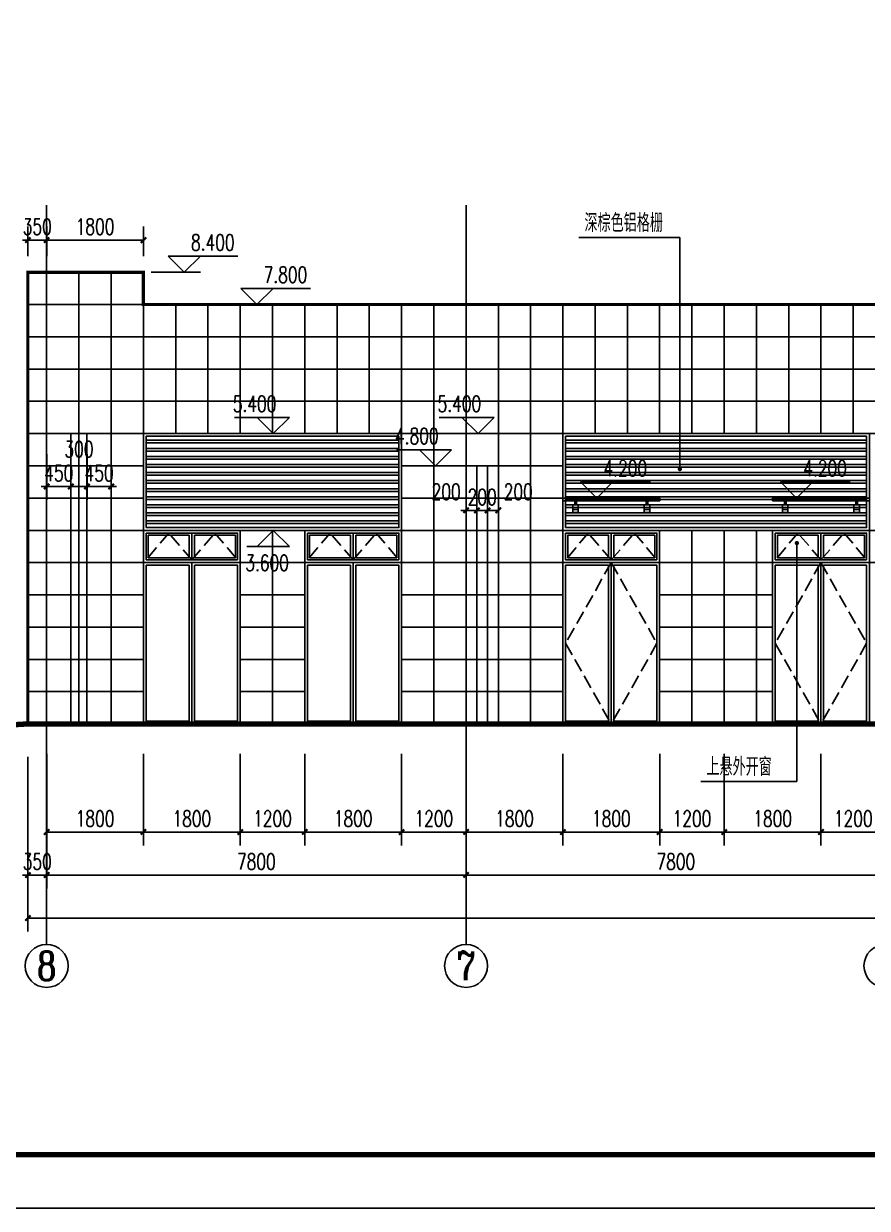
# Model space of a CAD drawing. Extents: x 63793 to 231107, y 20849 to 337643.
# Drawn here: x 135749 to 151437, y 166242 to 188275 of the extents above; entities that cross this region are included whole.
import ezdxf
from ezdxf.enums import TextEntityAlignment as Align

# ---------------------------------------------------------------- set-up
doc = ezdxf.new("R2010")
doc.units = 0
doc.header["$LTSCALE"] = 1000
doc.header["$MEASUREMENT"] = 0
doc.linetypes.add('DASH', pattern=[0.35, 0.25, -0.1])
doc.linetypes.add('DOTE', pattern=[2.42, 2, -0.2, 0.02, -0.2])
for name, color, linetype in [('AXIS', 3, 'Continuous'), ('AXIS_TEXT', 7, 'Continuous'), ('DIM_ELEV', 3, 'Continuous'), ('DIM_LEAD', 3, 'Continuous'), ('DOTE', 1, 'DOTE'), ('PUB_DIM', 3, 'Continuous'), ('PUB_TEXT', 7, 'Continuous'), ('PUB_TITLE', 4, 'Continuous'), ('SPACE_HATCH', 8, 'Continuous'), ('新块$0$WINDOW', 4, 'Continuous'), ('网格', 144, 'Continuous'), ('装修线', 153, 'Continuous')]:
    doc.layers.add(name, color=color, linetype=linetype)
doc.styles.add('_TCH_AXIS', font='COMPLEX', dxfattribs={"bigfont": 'GBCBIG'})
doc.styles.add('_TCH_DIM', font='SIMPLEX', dxfattribs={"bigfont": 'GBCBIG'})
doc.styles.add('_TCH_DIM_T3', font='SIMPLEX', dxfattribs={"width": 0.705882, "bigfont": 'GBCBIG'})
doc.dimstyles.new('_TCH_ARCH&&100', dxfattribs={"dimtxt": 297.5, "dimasz": 100, "dimexe": 250, "dimexo": 300, "dimgap": 100, "dimtad": 1, "dimdec": 0, "dimzin": 0, "dimdsep": 46, "dimtxsty": '_TCH_DIM_T3', "dimblk": 'ARCHTICK', "dimcen": 0.09, "dimclrt": 7, "dimazin": 2, "dimtfac": 1, "dimtdec": 0, "dimtix": 1, "dimtmove": 2, "dimatfit": 3, "dimfxl": 0, "dimtolj": 1, "dimtzin": 0, "dimarcsym": 0})

# ---------------------------------------------------------------- blocks, each defined once
blk = doc.blocks.new('wdrfe')
blk.add_lwpolyline([(199154, -17387), (200954, -17387), (200954, -17337), (199154, -17337), (199154, -17387)])
for points in [[(199405, -17387), (199375, -17387), (199375, -17462), (199405, -17462)], [(200703, -17387), (200733, -17387), (200733, -17462), (200703, -17462)], [(199440, -17462), (199340, -17462), (199340, -17547), (199440, -17547)], [(199340, -17547), (199440, -17547), (199440, -17602), (199340, -17602)], [(200668, -17462), (200768, -17462), (200768, -17547), (200668, -17547)], [(200768, -17547), (200668, -17547), (200668, -17602), (200768, -17602)]]:
    blk.add_lwpolyline(points, close=True)
blk = doc.blocks.new('_ArchTick')
at = {"color": 0, "linetype": 'ByBlock', "const_width": 0.4}
blk.add_lwpolyline([(-0.5, -0.5), (0.5, 0.5)], dxfattribs=at)
blk = doc.blocks.new('*D296')
at = {"layer": 'Defpoints', "color": 0, "transparency": 16777216}
for p in [(136926, 180570), (137376, 180570), (137376, 179667)]:
    blk.add_point(p, dxfattribs=at)
at = {"layer": 'PUB_DIM', "color": 0, "lineweight": -2, "transparency": 16777216}
for p, q in [((136926, 180270), (136926, 179417)), ((137376, 180270), (137376, 179417)), ((136926, 179667), (136826, 179667)), ((136926, 179667), (137376, 179667)), ((137376, 179667), (137476, 179667))]:
    blk.add_line(p, q, dxfattribs=at)
at = {"layer": 'PUB_DIM', "color": 0, "lineweight": -2, "transparency": 16777216, "xscale": 100, "yscale": 100, "zscale": 100}
blk.add_blockref('_ArchTick', (136926, 179667), dxfattribs=at)
at = {"layer": 'PUB_DIM', "color": 0, "lineweight": -2, "transparency": 16777216, "xscale": 100, "yscale": 100, "zscale": 100, "rotation": 180}
blk.add_blockref('_ArchTick', (137376, 179667), dxfattribs=at)
at = {"layer": 'PUB_DIM', "color": 7, "transparency": 16777216, "insert": (137151, 179916), "char_height": 297.5, "attachment_point": 5, "style": '_TCH_DIM_T3'}
blk.add_mtext('\\A1;450', dxfattribs=at)
blk = doc.blocks.new('*D297')
at = {"layer": 'Defpoints', "color": 0, "transparency": 16777216}
for p in [(136626, 180570), (136926, 180570), (136926, 179667)]:
    blk.add_point(p, dxfattribs=at)
at = {"layer": 'PUB_DIM', "color": 0, "lineweight": -2, "transparency": 16777216}
for p, q in [((136626, 180270), (136626, 179417)), ((136926, 180270), (136926, 179417)), ((136626, 179667), (136926, 179667))]:
    blk.add_line(p, q, dxfattribs=at)
at = {"layer": 'PUB_DIM', "color": 0, "lineweight": -2, "transparency": 16777216, "xscale": 100, "yscale": 100, "zscale": 100, "rotation": 180}
blk.add_blockref('_ArchTick', (136626, 179667), dxfattribs=at)
at = {"layer": 'PUB_DIM', "color": 0, "lineweight": -2, "transparency": 16777216, "xscale": 100, "yscale": 100, "zscale": 100}
blk.add_blockref('_ArchTick', (136926, 179667), dxfattribs=at)
at = {"layer": 'PUB_DIM', "color": 7, "transparency": 16777216, "insert": (136776, 180362), "char_height": 297.5, "attachment_point": 5, "style": '_TCH_DIM_T3'}
blk.add_mtext('\\A1;300', dxfattribs=at)
blk = doc.blocks.new('*D298')
at = {"layer": 'Defpoints', "color": 0, "transparency": 16777216}
for p in [(136176, 180570), (136626, 180570), (136626, 179667)]:
    blk.add_point(p, dxfattribs=at)
at = {"layer": 'PUB_DIM', "color": 0, "lineweight": -2, "transparency": 16777216}
for p, q in [((136176, 180270), (136176, 179417)), ((136626, 180270), (136626, 179417)), ((136176, 179667), (136076, 179667)), ((136176, 179667), (136626, 179667)), ((136626, 179667), (136726, 179667))]:
    blk.add_line(p, q, dxfattribs=at)
at = {"layer": 'PUB_DIM', "color": 0, "lineweight": -2, "transparency": 16777216, "xscale": 100, "yscale": 100, "zscale": 100}
blk.add_blockref('_ArchTick', (136176, 179667), dxfattribs=at)
at = {"layer": 'PUB_DIM', "color": 0, "lineweight": -2, "transparency": 16777216, "xscale": 100, "yscale": 100, "zscale": 100, "rotation": 180}
blk.add_blockref('_ArchTick', (136626, 179667), dxfattribs=at)
at = {"layer": 'PUB_DIM', "color": 7, "transparency": 16777216, "insert": (136401, 179916), "char_height": 297.5, "attachment_point": 5, "style": '_TCH_DIM_T3'}
blk.add_mtext('\\A1;450', dxfattribs=at)
blk = doc.blocks.new('*D299')
at = {"layer": 'Defpoints', "color": 0, "transparency": 16777216}
for p in [(144376, 180052), (144576, 180052), (144576, 179223)]:
    blk.add_point(p, dxfattribs=at)
at = {"layer": 'PUB_DIM', "color": 0, "lineweight": -2, "transparency": 16777216}
for p, q in [((144376, 179752), (144376, 178973)), ((144576, 179752), (144576, 178973)), ((144376, 179223), (144576, 179223))]:
    blk.add_line(p, q, dxfattribs=at)
at = {"layer": 'PUB_DIM', "color": 0, "lineweight": -2, "transparency": 16777216, "xscale": 100, "yscale": 100, "zscale": 100, "rotation": 180}
blk.add_blockref('_ArchTick', (144376, 179223), dxfattribs=at)
at = {"layer": 'PUB_DIM', "color": 0, "lineweight": -2, "transparency": 16777216, "xscale": 100, "yscale": 100, "zscale": 100}
blk.add_blockref('_ArchTick', (144576, 179223), dxfattribs=at)
at = {"layer": 'PUB_DIM', "color": 7, "transparency": 16777216, "insert": (144946, 179568), "char_height": 297.5, "attachment_point": 5, "style": '_TCH_DIM_T3'}
blk.add_mtext('\\A1;200', dxfattribs=at)
blk = doc.blocks.new('*D300')
at = {"layer": 'Defpoints', "color": 0, "transparency": 16777216}
for p in [(144176, 180052), (144376, 180052), (144376, 179223)]:
    blk.add_point(p, dxfattribs=at)
at = {"layer": 'PUB_DIM', "color": 0, "lineweight": -2, "transparency": 16777216}
for p, q in [((144176, 179752), (144176, 178973)), ((144376, 179752), (144376, 178973)), ((144176, 179223), (144076, 179223)), ((144176, 179223), (144376, 179223)), ((144376, 179223), (144476, 179223))]:
    blk.add_line(p, q, dxfattribs=at)
at = {"layer": 'PUB_DIM', "color": 0, "lineweight": -2, "transparency": 16777216, "xscale": 100, "yscale": 100, "zscale": 100}
blk.add_blockref('_ArchTick', (144176, 179223), dxfattribs=at)
at = {"layer": 'PUB_DIM', "color": 0, "lineweight": -2, "transparency": 16777216, "xscale": 100, "yscale": 100, "zscale": 100, "rotation": 180}
blk.add_blockref('_ArchTick', (144376, 179223), dxfattribs=at)
at = {"layer": 'PUB_DIM', "color": 7, "transparency": 16777216, "insert": (144276, 179471), "char_height": 297.5, "attachment_point": 5, "style": '_TCH_DIM_T3'}
blk.add_mtext('\\A1;200', dxfattribs=at)
blk = doc.blocks.new('*D301')
at = {"layer": 'Defpoints', "color": 0, "transparency": 16777216}
for p in [(143976, 180052), (144176, 180052), (144176, 179223)]:
    blk.add_point(p, dxfattribs=at)
at = {"layer": 'PUB_DIM', "color": 0, "lineweight": -2, "transparency": 16777216}
for p, q in [((143976, 179752), (143976, 178973)), ((144176, 179752), (144176, 178973)), ((143976, 179223), (143876, 179223)), ((143976, 179223), (144176, 179223)), ((144176, 179223), (144276, 179223))]:
    blk.add_line(p, q, dxfattribs=at)
at = {"layer": 'PUB_DIM', "color": 0, "lineweight": -2, "transparency": 16777216, "xscale": 100, "yscale": 100, "zscale": 100}
blk.add_blockref('_ArchTick', (143976, 179223), dxfattribs=at)
at = {"layer": 'PUB_DIM', "color": 0, "lineweight": -2, "transparency": 16777216, "xscale": 100, "yscale": 100, "zscale": 100, "rotation": 180}
blk.add_blockref('_ArchTick', (144176, 179223), dxfattribs=at)
at = {"layer": 'PUB_DIM', "color": 7, "transparency": 16777216, "insert": (143606, 179568), "char_height": 297.5, "attachment_point": 5, "style": '_TCH_DIM_T3'}
blk.add_mtext('\\A1;200', dxfattribs=at)
blk = doc.blocks.new('*D704')
at = {"layer": 'Defpoints', "color": 0, "transparency": 16777216}
for p in [(137976, 184250), (136176, 183652), (137976, 183652)]:
    blk.add_point(p, dxfattribs=at)
at = {"layer": 'PUB_DIM', "color": 0, "lineweight": -2, "transparency": 16777216}
for p, q in [((136176, 183952), (136176, 184500)), ((137976, 183952), (137976, 184500)), ((136176, 184250), (137976, 184250))]:
    blk.add_line(p, q, dxfattribs=at)
at = {"layer": 'PUB_DIM', "color": 0, "lineweight": -2, "transparency": 16777216, "xscale": 100, "yscale": 100, "zscale": 100, "rotation": 180}
blk.add_blockref('_ArchTick', (136176, 184250), dxfattribs=at)
at = {"layer": 'PUB_DIM', "color": 0, "lineweight": -2, "transparency": 16777216, "xscale": 100, "yscale": 100, "zscale": 100}
blk.add_blockref('_ArchTick', (137976, 184250), dxfattribs=at)
at = {"layer": 'PUB_DIM', "color": 7, "transparency": 16777216, "insert": (137076, 184499), "char_height": 297.5, "attachment_point": 5, "style": '_TCH_DIM_T3'}
blk.add_mtext('\\A1;1800', dxfattribs=at)
blk = doc.blocks.new('*D705')
at = {"layer": 'Defpoints', "color": 0, "transparency": 16777216}
for p in [(136176, 184250), (135826, 183652), (136176, 183652)]:
    blk.add_point(p, dxfattribs=at)
at = {"layer": 'PUB_DIM', "color": 0, "lineweight": -2, "transparency": 16777216}
for p, q in [((135826, 183952), (135826, 184500)), ((136176, 183952), (136176, 184500)), ((135826, 184250), (135726, 184250)), ((135826, 184250), (136176, 184250)), ((136176, 184250), (136276, 184250))]:
    blk.add_line(p, q, dxfattribs=at)
at = {"layer": 'PUB_DIM', "color": 0, "lineweight": -2, "transparency": 16777216, "xscale": 100, "yscale": 100, "zscale": 100}
blk.add_blockref('_ArchTick', (135826, 184250), dxfattribs=at)
at = {"layer": 'PUB_DIM', "color": 0, "lineweight": -2, "transparency": 16777216, "xscale": 100, "yscale": 100, "zscale": 100, "rotation": 180}
blk.add_blockref('_ArchTick', (136176, 184250), dxfattribs=at)
at = {"layer": 'PUB_DIM', "color": 7, "transparency": 16777216, "insert": (136001, 184499), "char_height": 297.5, "attachment_point": 5, "style": '_TCH_DIM_T3'}
blk.add_mtext('\\A1;350', dxfattribs=at)
blk = doc.blocks.new('*D967')
at = {"layer": 'Defpoints', "color": 0, "transparency": 16777216}
for p in [(136176, 174996), (137976, 174996), (137976, 173241)]:
    blk.add_point(p, dxfattribs=at)
at = {"layer": 'PUB_DIM', "color": 0, "lineweight": -2, "transparency": 16777216}
for p, q in [((136176, 174696), (136176, 172991)), ((137976, 174696), (137976, 172991)), ((136176, 173241), (137976, 173241))]:
    blk.add_line(p, q, dxfattribs=at)
at = {"layer": 'PUB_DIM', "color": 0, "lineweight": -2, "transparency": 16777216, "xscale": 100, "yscale": 100, "zscale": 100, "rotation": 180}
blk.add_blockref('_ArchTick', (136176, 173241), dxfattribs=at)
at = {"layer": 'PUB_DIM', "color": 0, "lineweight": -2, "transparency": 16777216, "xscale": 100, "yscale": 100, "zscale": 100}
blk.add_blockref('_ArchTick', (137976, 173241), dxfattribs=at)
at = {"layer": 'PUB_DIM', "color": 7, "transparency": 16777216, "insert": (137076, 173490), "char_height": 297.5, "attachment_point": 5, "style": '_TCH_DIM_T3'}
blk.add_mtext('\\A1;1800', dxfattribs=at)
blk = doc.blocks.new('*D968')
at = {"layer": 'Defpoints', "color": 0, "transparency": 16777216}
for p in [(137976, 174996), (139776, 174996), (139776, 173241)]:
    blk.add_point(p, dxfattribs=at)
at = {"layer": 'PUB_DIM', "color": 0, "lineweight": -2, "transparency": 16777216}
for p, q in [((137976, 174696), (137976, 172991)), ((139776, 174696), (139776, 172991)), ((137976, 173241), (139776, 173241))]:
    blk.add_line(p, q, dxfattribs=at)
at = {"layer": 'PUB_DIM', "color": 0, "lineweight": -2, "transparency": 16777216, "xscale": 100, "yscale": 100, "zscale": 100, "rotation": 180}
blk.add_blockref('_ArchTick', (137976, 173241), dxfattribs=at)
at = {"layer": 'PUB_DIM', "color": 0, "lineweight": -2, "transparency": 16777216, "xscale": 100, "yscale": 100, "zscale": 100}
blk.add_blockref('_ArchTick', (139776, 173241), dxfattribs=at)
at = {"layer": 'PUB_DIM', "color": 7, "transparency": 16777216, "insert": (138876, 173490), "char_height": 297.5, "attachment_point": 5, "style": '_TCH_DIM_T3'}
blk.add_mtext('\\A1;1800', dxfattribs=at)
blk = doc.blocks.new('*D969')
at = {"layer": 'Defpoints', "color": 0, "transparency": 16777216}
for p in [(139776, 174996), (140976, 174996), (140976, 173241)]:
    blk.add_point(p, dxfattribs=at)
at = {"layer": 'PUB_DIM', "color": 0, "lineweight": -2, "transparency": 16777216}
for p, q in [((139776, 174696), (139776, 172991)), ((140976, 174696), (140976, 172991)), ((139776, 173241), (140976, 173241))]:
    blk.add_line(p, q, dxfattribs=at)
at = {"layer": 'PUB_DIM', "color": 0, "lineweight": -2, "transparency": 16777216, "xscale": 100, "yscale": 100, "zscale": 100, "rotation": 180}
blk.add_blockref('_ArchTick', (139776, 173241), dxfattribs=at)
at = {"layer": 'PUB_DIM', "color": 0, "lineweight": -2, "transparency": 16777216, "xscale": 100, "yscale": 100, "zscale": 100}
blk.add_blockref('_ArchTick', (140976, 173241), dxfattribs=at)
at = {"layer": 'PUB_DIM', "color": 7, "transparency": 16777216, "insert": (140376, 173490), "char_height": 297.5, "attachment_point": 5, "style": '_TCH_DIM_T3'}
blk.add_mtext('\\A1;1200', dxfattribs=at)
blk = doc.blocks.new('*D970')
at = {"layer": 'Defpoints', "color": 0, "transparency": 16777216}
for p in [(140976, 174996), (142776, 174996), (142776, 173241)]:
    blk.add_point(p, dxfattribs=at)
at = {"layer": 'PUB_DIM', "color": 0, "lineweight": -2, "transparency": 16777216}
for p, q in [((140976, 174696), (140976, 172991)), ((142776, 174696), (142776, 172991)), ((140976, 173241), (142776, 173241))]:
    blk.add_line(p, q, dxfattribs=at)
at = {"layer": 'PUB_DIM', "color": 0, "lineweight": -2, "transparency": 16777216, "xscale": 100, "yscale": 100, "zscale": 100, "rotation": 180}
blk.add_blockref('_ArchTick', (140976, 173241), dxfattribs=at)
at = {"layer": 'PUB_DIM', "color": 0, "lineweight": -2, "transparency": 16777216, "xscale": 100, "yscale": 100, "zscale": 100}
blk.add_blockref('_ArchTick', (142776, 173241), dxfattribs=at)
at = {"layer": 'PUB_DIM', "color": 7, "transparency": 16777216, "insert": (141876, 173490), "char_height": 297.5, "attachment_point": 5, "style": '_TCH_DIM_T3'}
blk.add_mtext('\\A1;1800', dxfattribs=at)
blk = doc.blocks.new('*D971')
at = {"layer": 'Defpoints', "color": 0, "transparency": 16777216}
for p in [(142776, 174996), (143976, 174996), (143976, 173241)]:
    blk.add_point(p, dxfattribs=at)
at = {"layer": 'PUB_DIM', "color": 0, "lineweight": -2, "transparency": 16777216}
for p, q in [((142776, 174696), (142776, 172991)), ((143976, 174696), (143976, 172991)), ((142776, 173241), (143976, 173241))]:
    blk.add_line(p, q, dxfattribs=at)
at = {"layer": 'PUB_DIM', "color": 0, "lineweight": -2, "transparency": 16777216, "xscale": 100, "yscale": 100, "zscale": 100, "rotation": 180}
blk.add_blockref('_ArchTick', (142776, 173241), dxfattribs=at)
at = {"layer": 'PUB_DIM', "color": 0, "lineweight": -2, "transparency": 16777216, "xscale": 100, "yscale": 100, "zscale": 100}
blk.add_blockref('_ArchTick', (143976, 173241), dxfattribs=at)
at = {"layer": 'PUB_DIM', "color": 7, "transparency": 16777216, "insert": (143376, 173490), "char_height": 297.5, "attachment_point": 5, "style": '_TCH_DIM_T3'}
blk.add_mtext('\\A1;1200', dxfattribs=at)
blk = doc.blocks.new('*D972')
at = {"layer": 'Defpoints', "color": 0, "transparency": 16777216}
for p in [(143976, 174996), (145776, 174996), (145776, 173241)]:
    blk.add_point(p, dxfattribs=at)
at = {"layer": 'PUB_DIM', "color": 0, "lineweight": -2, "transparency": 16777216}
for p, q in [((143976, 174696), (143976, 172991)), ((145776, 174696), (145776, 172991)), ((143976, 173241), (145776, 173241))]:
    blk.add_line(p, q, dxfattribs=at)
at = {"layer": 'PUB_DIM', "color": 0, "lineweight": -2, "transparency": 16777216, "xscale": 100, "yscale": 100, "zscale": 100, "rotation": 180}
blk.add_blockref('_ArchTick', (143976, 173241), dxfattribs=at)
at = {"layer": 'PUB_DIM', "color": 0, "lineweight": -2, "transparency": 16777216, "xscale": 100, "yscale": 100, "zscale": 100}
blk.add_blockref('_ArchTick', (145776, 173241), dxfattribs=at)
at = {"layer": 'PUB_DIM', "color": 7, "transparency": 16777216, "insert": (144876, 173490), "char_height": 297.5, "attachment_point": 5, "style": '_TCH_DIM_T3'}
blk.add_mtext('\\A1;1800', dxfattribs=at)
blk = doc.blocks.new('*D973')
at = {"layer": 'Defpoints', "color": 0, "transparency": 16777216}
for p in [(145776, 174996), (147576, 174996), (147576, 173241)]:
    blk.add_point(p, dxfattribs=at)
at = {"layer": 'PUB_DIM', "color": 0, "lineweight": -2, "transparency": 16777216}
for p, q in [((145776, 174696), (145776, 172991)), ((147576, 174696), (147576, 172991)), ((145776, 173241), (147576, 173241))]:
    blk.add_line(p, q, dxfattribs=at)
at = {"layer": 'PUB_DIM', "color": 0, "lineweight": -2, "transparency": 16777216, "xscale": 100, "yscale": 100, "zscale": 100, "rotation": 180}
blk.add_blockref('_ArchTick', (145776, 173241), dxfattribs=at)
at = {"layer": 'PUB_DIM', "color": 0, "lineweight": -2, "transparency": 16777216, "xscale": 100, "yscale": 100, "zscale": 100}
blk.add_blockref('_ArchTick', (147576, 173241), dxfattribs=at)
at = {"layer": 'PUB_DIM', "color": 7, "transparency": 16777216, "insert": (146676, 173490), "char_height": 297.5, "attachment_point": 5, "style": '_TCH_DIM_T3'}
blk.add_mtext('\\A1;1800', dxfattribs=at)
blk = doc.blocks.new('*D974')
at = {"layer": 'Defpoints', "color": 0, "transparency": 16777216}
for p in [(147576, 174996), (148776, 174996), (148776, 173241)]:
    blk.add_point(p, dxfattribs=at)
at = {"layer": 'PUB_DIM', "color": 0, "lineweight": -2, "transparency": 16777216}
for p, q in [((147576, 174696), (147576, 172991)), ((148776, 174696), (148776, 172991)), ((147576, 173241), (148776, 173241))]:
    blk.add_line(p, q, dxfattribs=at)
at = {"layer": 'PUB_DIM', "color": 0, "lineweight": -2, "transparency": 16777216, "xscale": 100, "yscale": 100, "zscale": 100, "rotation": 180}
blk.add_blockref('_ArchTick', (147576, 173241), dxfattribs=at)
at = {"layer": 'PUB_DIM', "color": 0, "lineweight": -2, "transparency": 16777216, "xscale": 100, "yscale": 100, "zscale": 100}
blk.add_blockref('_ArchTick', (148776, 173241), dxfattribs=at)
at = {"layer": 'PUB_DIM', "color": 7, "transparency": 16777216, "insert": (148176, 173490), "char_height": 297.5, "attachment_point": 5, "style": '_TCH_DIM_T3'}
blk.add_mtext('\\A1;1200', dxfattribs=at)
blk = doc.blocks.new('*D975')
at = {"layer": 'Defpoints', "color": 0, "transparency": 16777216}
for p in [(148776, 174996), (150576, 174996), (150576, 173241)]:
    blk.add_point(p, dxfattribs=at)
at = {"layer": 'PUB_DIM', "color": 0, "lineweight": -2, "transparency": 16777216}
for p, q in [((148776, 174696), (148776, 172991)), ((150576, 174696), (150576, 172991)), ((148776, 173241), (150576, 173241))]:
    blk.add_line(p, q, dxfattribs=at)
at = {"layer": 'PUB_DIM', "color": 0, "lineweight": -2, "transparency": 16777216, "xscale": 100, "yscale": 100, "zscale": 100, "rotation": 180}
blk.add_blockref('_ArchTick', (148776, 173241), dxfattribs=at)
at = {"layer": 'PUB_DIM', "color": 0, "lineweight": -2, "transparency": 16777216, "xscale": 100, "yscale": 100, "zscale": 100}
blk.add_blockref('_ArchTick', (150576, 173241), dxfattribs=at)
at = {"layer": 'PUB_DIM', "color": 7, "transparency": 16777216, "insert": (149676, 173490), "char_height": 297.5, "attachment_point": 5, "style": '_TCH_DIM_T3'}
blk.add_mtext('\\A1;1800', dxfattribs=at)
blk = doc.blocks.new('*D976')
at = {"layer": 'Defpoints', "color": 0, "transparency": 16777216}
for p in [(150576, 174996), (151776, 174996), (151776, 173241)]:
    blk.add_point(p, dxfattribs=at)
at = {"layer": 'PUB_DIM', "color": 0, "lineweight": -2, "transparency": 16777216}
for p, q in [((150576, 174696), (150576, 172991)), ((151776, 174696), (151776, 172991)), ((150576, 173241), (151776, 173241))]:
    blk.add_line(p, q, dxfattribs=at)
at = {"layer": 'PUB_DIM', "color": 0, "lineweight": -2, "transparency": 16777216, "xscale": 100, "yscale": 100, "zscale": 100, "rotation": 180}
blk.add_blockref('_ArchTick', (150576, 173241), dxfattribs=at)
at = {"layer": 'PUB_DIM', "color": 0, "lineweight": -2, "transparency": 16777216, "xscale": 100, "yscale": 100, "zscale": 100}
blk.add_blockref('_ArchTick', (151776, 173241), dxfattribs=at)
at = {"layer": 'PUB_DIM', "color": 7, "transparency": 16777216, "insert": (151176, 173490), "char_height": 297.5, "attachment_point": 5, "style": '_TCH_DIM_T3'}
blk.add_mtext('\\A1;1200', dxfattribs=at)
blk = doc.blocks.new('*D1032')
at = {"layer": 'AXIS', "color": 0, "lineweight": -2, "transparency": 16777216}
for p, q in [((143976, 174641), (143976, 172191)), ((151776, 174641), (151776, 172191)), ((143976, 172441), (151776, 172441))]:
    blk.add_line(p, q, dxfattribs=at)
at = {"layer": 'Defpoints', "color": 0, "transparency": 16777216}
for p in [(143976, 174941), (151776, 174941), (151776, 172441)]:
    blk.add_point(p, dxfattribs=at)
at = {"layer": 'AXIS', "color": 0, "lineweight": -2, "transparency": 16777216, "xscale": 100, "yscale": 100, "zscale": 100, "rotation": 180}
blk.add_blockref('_ArchTick', (143976, 172441), dxfattribs=at)
at = {"layer": 'AXIS', "color": 0, "lineweight": -2, "transparency": 16777216, "xscale": 100, "yscale": 100, "zscale": 100}
blk.add_blockref('_ArchTick', (151776, 172441), dxfattribs=at)
at = {"layer": 'AXIS', "color": 7, "transparency": 16777216, "insert": (147876, 172690), "char_height": 297.5, "attachment_point": 5, "style": '_TCH_DIM_T3'}
blk.add_mtext('\\A1;7800', dxfattribs=at)
blk = doc.blocks.new('*D1033')
at = {"layer": 'AXIS', "color": 0, "lineweight": -2, "transparency": 16777216}
for p, q in [((136176, 174641), (136176, 172191)), ((143976, 174641), (143976, 172191)), ((136176, 172441), (143976, 172441))]:
    blk.add_line(p, q, dxfattribs=at)
at = {"layer": 'Defpoints', "color": 0, "transparency": 16777216}
for p in [(136176, 174941), (143976, 174941), (143976, 172441)]:
    blk.add_point(p, dxfattribs=at)
at = {"layer": 'AXIS', "color": 0, "lineweight": -2, "transparency": 16777216, "xscale": 100, "yscale": 100, "zscale": 100, "rotation": 180}
blk.add_blockref('_ArchTick', (136176, 172441), dxfattribs=at)
at = {"layer": 'AXIS', "color": 0, "lineweight": -2, "transparency": 16777216, "xscale": 100, "yscale": 100, "zscale": 100}
blk.add_blockref('_ArchTick', (143976, 172441), dxfattribs=at)
at = {"layer": 'AXIS', "color": 7, "transparency": 16777216, "insert": (140076, 172690), "char_height": 297.5, "attachment_point": 5, "style": '_TCH_DIM_T3'}
blk.add_mtext('\\A1;7800', dxfattribs=at)
blk = doc.blocks.new('*D1034')
at = {"layer": 'AXIS', "color": 0, "lineweight": -2, "transparency": 16777216}
for p, q in [((135826, 174641), (135826, 172191)), ((136176, 174641), (136176, 172191)), ((135826, 172441), (135726, 172441)), ((135826, 172441), (136176, 172441)), ((136176, 172441), (136276, 172441))]:
    blk.add_line(p, q, dxfattribs=at)
at = {"layer": 'Defpoints', "color": 0, "transparency": 16777216}
for p in [(135826, 174941), (136176, 174941), (136176, 172441)]:
    blk.add_point(p, dxfattribs=at)
at = {"layer": 'AXIS', "color": 0, "lineweight": -2, "transparency": 16777216, "xscale": 100, "yscale": 100, "zscale": 100}
blk.add_blockref('_ArchTick', (135826, 172441), dxfattribs=at)
at = {"layer": 'AXIS', "color": 0, "lineweight": -2, "transparency": 16777216, "xscale": 100, "yscale": 100, "zscale": 100, "rotation": 180}
blk.add_blockref('_ArchTick', (136176, 172441), dxfattribs=at)
at = {"layer": 'AXIS', "color": 7, "transparency": 16777216, "insert": (136001, 172690), "char_height": 297.5, "attachment_point": 5, "style": '_TCH_DIM_T3'}
blk.add_mtext('\\A1;350', dxfattribs=at)
blk = doc.blocks.new('*D1035')
at = {"layer": 'AXIS', "color": 0, "lineweight": -2, "transparency": 16777216}
for p, q in [((135826, 174641), (135826, 171391)), ((197726, 174641), (197726, 171391)), ((135826, 171641), (197726, 171641))]:
    blk.add_line(p, q, dxfattribs=at)
at = {"layer": 'Defpoints', "color": 0, "transparency": 16777216}
for p in [(135826, 174941), (197726, 174941), (197726, 171641)]:
    blk.add_point(p, dxfattribs=at)
at = {"layer": 'AXIS', "color": 0, "lineweight": -2, "transparency": 16777216, "xscale": 100, "yscale": 100, "zscale": 100, "rotation": 180}
blk.add_blockref('_ArchTick', (135826, 171641), dxfattribs=at)
at = {"layer": 'AXIS', "color": 0, "lineweight": -2, "transparency": 16777216, "xscale": 100, "yscale": 100, "zscale": 100}
blk.add_blockref('_ArchTick', (197726, 171641), dxfattribs=at)
at = {"layer": 'AXIS', "color": 7, "transparency": 16777216, "insert": (166776, 171890), "char_height": 297.5, "attachment_point": 5, "style": '_TCH_DIM_T3'}
blk.add_mtext('\\A1;61900', dxfattribs=at)

msp = doc.modelspace()

# ---------------------------------------------------------------- linework, layer by layer
for p, q in [((135825.6, 183651.8), (135825.6, 175251.8)), ((137975.6, 183651.8), (135825.6, 183651.8)), ((158975.6, 183051.8), (137975.6, 183051.8))]:
    msp.add_line(p, q)
for points in [[(136625.6, 175251.8), (136625.6, 180651.8), (136175.6, 180651.8), (136175.6, 181851.8), (137375.6, 181851.8), (137375.6, 180651.8), (136925.6, 180651.8), (136925.6, 175251.8)], [(144175.6, 175251.8), (144175.6, 180051.8), (143975.6, 180051.8), (143975.6, 180651.8), (144575.6, 180651.8), (144575.6, 180051.8), (144375.6, 180051.8), (144375.6, 175251.8)]]:
    msp.add_lwpolyline(points)
for points in [[(137975.6, 178851.8), (142775.6, 178851.8), (142775.6, 180651.8), (137975.6, 180651.8)], [(145775.6, 178851.8), (151475.4, 178851.8), (151475.4, 180651.8), (145775.6, 180651.8)]]:
    msp.add_lwpolyline(points, close=True)
at = {"color": 32}
for points in [[(138025.6, 178901.8), (142725.6, 178901.8), (142725.6, 180601.8), (138025.6, 180601.8)], [(138025.6, 180476.8), (142725.6, 180476.8), (142725.6, 180526.8), (138025.6, 180526.8)], [(145825.6, 178901.8), (151425.4, 178901.8), (151425.4, 180601.8), (145825.6, 180601.8)], [(145825.6, 180476.8), (151425.4, 180476.8), (151425.4, 180526.8), (145825.6, 180526.8)], [(138025.6, 180326.8), (142725.6, 180326.8), (142725.6, 180376.8), (138025.6, 180376.8)], [(138025.6, 180176.8), (142725.6, 180176.8), (142725.6, 180226.8), (138025.6, 180226.8)], [(145825.6, 180326.8), (151425.4, 180326.8), (151425.4, 180376.8), (145825.6, 180376.8)], [(145825.6, 180176.8), (151425.4, 180176.8), (151425.4, 180226.8), (145825.6, 180226.8)], [(138025.6, 180026.8), (142725.6, 180026.8), (142725.6, 180076.8), (138025.6, 180076.8)], [(145825.6, 180026.8), (151425.4, 180026.8), (151425.4, 180076.8), (145825.6, 180076.8)], [(138025.6, 179876.8), (142725.6, 179876.8), (142725.6, 179926.8), (138025.6, 179926.8)], [(145825.6, 179876.8), (151425.4, 179876.8), (151425.4, 179926.8), (145825.6, 179926.8)], [(138025.6, 179726.8), (142725.6, 179726.8), (142725.6, 179776.8), (138025.6, 179776.8)], [(138025.6, 179576.8), (142725.6, 179576.8), (142725.6, 179626.8), (138025.6, 179626.8)], [(145825.6, 179726.8), (151425.4, 179726.8), (151425.4, 179776.8), (145825.6, 179776.8)], [(145825.6, 179576.8), (151425.4, 179576.8), (151425.4, 179626.8), (145825.6, 179626.8)], [(138025.6, 179426.8), (142725.6, 179426.8), (142725.6, 179476.8), (138025.6, 179476.8)], [(145825.6, 179426.8), (151425.4, 179426.8), (151425.4, 179476.8), (145825.6, 179476.8)], [(138025.6, 179276.8), (142725.6, 179276.8), (142725.6, 179326.8), (138025.6, 179326.8)], [(138025.6, 179126.8), (142725.6, 179126.8), (142725.6, 179176.8), (138025.6, 179176.8)], [(145825.6, 179276.8), (151425.4, 179276.8), (151425.4, 179326.8), (145825.6, 179326.8)], [(145825.6, 179126.8), (151425.4, 179126.8), (151425.4, 179176.8), (145825.6, 179176.8)], [(138025.6, 178976.8), (142725.6, 178976.8), (142725.6, 179026.8), (138025.6, 179026.8)], [(145825.6, 178976.8), (151425.4, 178976.8), (151425.4, 179026.8), (145825.6, 179026.8)]]:
    msp.add_lwpolyline(points, close=True, dxfattribs=at)
at = {"const_width": 100}
for points in [[(135825.6, 175251.8), (133325.6, 175101.8), (130581.1, 175101.8)], [(211936.3, 175251.8), (135825.6, 175251.8)]]:
    msp.add_lwpolyline(points, dxfattribs=at)
at = {"layer": 'AXIS'}
for p, q in [((136175.6, 174941.1), (136175.6, 171151)), ((143975.6, 174941.1), (143975.6, 171151))]:
    msp.add_line(p, q, dxfattribs=at)
for centre in [(136175.6, 170751), (143975.6, 170751), (151775.6, 170751)]:
    msp.add_circle(centre, 400, dxfattribs=at)
at = {"layer": 'DIM_ELEV'}
for p, q in [((138734.5, 183651.8), (138434.5, 183951.8)), ((138434.5, 183951.8), (139730.6, 183951.8)), ((138734.5, 183651.8), (139034.5, 183951.8)), ((136920.2, 183651.8), (137836.4, 183651.8)), ((138117.3, 183651.8), (139034.5, 183651.8)), ((140085.8, 183051.8), (139785.8, 183351.8)), ((139785.8, 183351.8), (141081.9, 183351.8)), ((140085.8, 183051.8), (140385.8, 183351.8)), ((139376.1, 183051.8), (140092.4, 183051.8)), ((140689.8, 180951.8), (139666.9, 180951.8)), ((140389.8, 180651.8), (140089.8, 180951.8)), ((140389.8, 180651.8), (140689.8, 180951.8)), ((144498.5, 180951.8), (143475.7, 180951.8)), ((144198.5, 180651.8), (143898.5, 180951.8)), ((144198.5, 180651.8), (144498.5, 180951.8)), ((140868.4, 180651.8), (140089.8, 180651.8)), ((144677.2, 180651.8), (143898.5, 180651.8)), ((143707.2, 180351.8), (142684.4, 180351.8)), ((143407.2, 180051.8), (143107.2, 180351.8)), ((143407.2, 180051.8), (143707.2, 180351.8)), ((143885.9, 180051.8), (143107.2, 180051.8)), ((146406.4, 179451.8), (146106.4, 179751.8)), ((146106.4, 179751.8), (147402.5, 179751.8)), ((146406.4, 179451.8), (146706.4, 179751.8)), ((150121.5, 179451.8), (149821.5, 179751.8)), ((149821.5, 179751.8), (151117.6, 179751.8)), ((150121.5, 179451.8), (150421.5, 179751.8)), ((140389.8, 178851.8), (140089.8, 178551.8)), ((140868.4, 178851.8), (140089.8, 178851.8)), ((140389.8, 178851.8), (140689.8, 178551.8)), ((140689.8, 178551.8), (139899.3, 178551.8))]:
    msp.add_line(p, q, dxfattribs=at)
at = {"layer": 'DIM_LEAD'}
for p, q in [((147951.8, 184296.5), (146072.7, 184296.5)), ((147951.8, 179991.4), (147951.8, 184296.5)), ((150127.3, 178614.2), (150127.3, 174180.7)), ((150127.3, 174180.7), (148340.6, 174180.7))]:
    msp.add_line(p, q, dxfattribs=at)
at = {"layer": 'DIM_LEAD', "const_width": 40}
for points in [[(147951.8, 179971.4, 1), (147951.8, 180011.4, 1)], [(150127.3, 178634.2, 1), (150127.3, 178594.2, 1)]]:
    msp.add_lwpolyline(points, format="xyb", close=True, dxfattribs=at)
at = {"layer": 'DOTE', "linetype": 'DOTE'}
for p, q in [((136175.6, 184897.7), (136175.6, 173280.6)), ((143975.6, 184897.7), (143975.6, 173280.6))]:
    msp.add_line(p, q, dxfattribs=at)
at = {"layer": 'PUB_TITLE'}
msp.add_lwpolyline([(124837.4, 166242.4), (214037.4, 166242.4), (214037.4, 208242.4), (124837.4, 208242.4)], close=True, dxfattribs=at)
at = {"layer": 'PUB_TITLE', "const_width": 100}
msp.add_lwpolyline([(127337.4, 167242.4), (213037.4, 167242.4), (213037.4, 207242.4), (127337.4, 207242.4)], close=True, dxfattribs=at)
at = {"layer": 'SPACE_HATCH', "linetype": 'DASH'}
for points in [[(138875.6, 178301.8), (138445.6, 178801.8), (138025.6, 178301.8)], [(138875.6, 178301.8), (139305.6, 178801.8), (139725.6, 178301.8)], [(141875.6, 178301.8), (141445.6, 178801.8), (141025.6, 178301.8)], [(141875.6, 178301.8), (142305.6, 178801.8), (142725.6, 178301.8)], [(146675.6, 178301.8), (146245.6, 178801.8), (145825.6, 178301.8)], [(146675.6, 178301.8), (147105.6, 178801.8), (147525.6, 178301.8)], [(150575.4, 178301.8), (150145.4, 178801.8), (149725.4, 178301.8)], [(150575.4, 178301.8), (151005.4, 178801.8), (151425.4, 178301.8)], [(146675.6, 178251.8), (145825.6, 176751.8), (146675.6, 175251.8)], [(146675.6, 178251.8), (147525.6, 176751.8), (146675.6, 175251.8)], [(150575.4, 178251.8), (149725.4, 176751.8), (150575.4, 175251.8)], [(150575.4, 178251.8), (151425.4, 176751.8), (150575.4, 175251.8)]]:
    msp.add_lwpolyline(points, dxfattribs=at)
at = {"layer": '新块$0$WINDOW'}
for p, q in [((137975.6, 178851.8), (137975.6, 175251.8)), ((137975.6, 178851.8), (137975.6, 175251.8)), ((138025.6, 178801.8), (138025.6, 178301.8)), ((138875.6, 178301.8), (138875.6, 178801.8)), ((139775.6, 178851.8), (139775.6, 175251.8)), ((140975.6, 178851.8), (140975.6, 175251.8)), ((140975.6, 178851.8), (140975.6, 175251.8)), ((141025.6, 178801.8), (141025.6, 178301.8)), ((141875.6, 178301.8), (141875.6, 178801.8)), ((142775.6, 178851.8), (142775.6, 175251.8)), ((145775.6, 178851.8), (145775.6, 175251.8)), ((145825.6, 178801.8), (145825.6, 178301.8)), ((146675.6, 178301.8), (146675.6, 178801.8)), ((147575.6, 178851.8), (147575.6, 175251.8)), ((149675.4, 178851.8), (149675.4, 175251.8)), ((149675.4, 178851.8), (149675.4, 175251.8)), ((149725.4, 178801.8), (149725.4, 178301.8)), ((150575.4, 178301.8), (150575.4, 178801.8)), ((139775.6, 178251.8), (137975.6, 178251.8)), ((139725.6, 178301.8), (138025.6, 178301.8)), ((138875.6, 178251.8), (138875.6, 175301.8)), ((139725.6, 178301.8), (138925.6, 178301.8)), ((142775.6, 178251.8), (140975.6, 178251.8)), ((142725.6, 178301.8), (141025.6, 178301.8)), ((141875.6, 178251.8), (141875.6, 175301.8)), ((142725.6, 178301.8), (141925.6, 178301.8)), ((147575.6, 178251.8), (145775.6, 178251.8)), ((147525.6, 178301.8), (145825.6, 178301.8)), ((146675.6, 178251.8), (146675.6, 175301.8)), ((147525.6, 178301.8), (146725.6, 178301.8)), ((151475.4, 178251.8), (149675.4, 178251.8)), ((151425.4, 178301.8), (149725.4, 178301.8)), ((150575.4, 178251.8), (150575.4, 175301.8)), ((151425.4, 178301.8), (150625.4, 178301.8)), ((138025.6, 178201.8), (138025.6, 175301.8)), ((138825.6, 178201.8), (138825.6, 175301.8)), ((138925.6, 178201.8), (138925.6, 175301.8)), ((141025.6, 178201.8), (141025.6, 175301.8)), ((141825.6, 178201.8), (141825.6, 175301.8)), ((141925.6, 178201.8), (141925.6, 175301.8)), ((145825.6, 178201.8), (145825.6, 175301.8)), ((146625.6, 178201.8), (146625.6, 175301.8)), ((146725.6, 178201.8), (146725.6, 175301.8)), ((149725.4, 178201.8), (149725.4, 175301.8)), ((150525.4, 178201.8), (150525.4, 175301.8)), ((150625.4, 178201.8), (150625.4, 175301.8)), ((138025.6, 176401.8), (138025.6, 175301.8)), ((138875.6, 176401.8), (138875.6, 175251.8)), ((138925.6, 176401.8), (138925.6, 175301.8)), ((141025.6, 176401.8), (141025.6, 175301.8)), ((141875.6, 176401.8), (141875.6, 175251.8)), ((141925.6, 176401.8), (141925.6, 175301.8)), ((145825.6, 176401.8), (145825.6, 175301.8)), ((146675.6, 176401.8), (146675.6, 175251.8)), ((146725.6, 176401.8), (146725.6, 175301.8)), ((149725.4, 176401.8), (149725.4, 175301.8)), ((150575.4, 176401.8), (150575.4, 175251.8)), ((150625.4, 176401.8), (150625.4, 175301.8)), ((137975.6, 175251.8), (139775.6, 175251.8)), ((138025.6, 175301.8), (138825.6, 175301.8)), ((138925.6, 175301.8), (139725.6, 175301.8)), ((140975.6, 175251.8), (142775.6, 175251.8)), ((141025.6, 175301.8), (141825.6, 175301.8)), ((141925.6, 175301.8), (142725.6, 175301.8)), ((145775.6, 175251.8), (147575.6, 175251.8)), ((145825.6, 175301.8), (146625.6, 175301.8)), ((146725.6, 175301.8), (147525.6, 175301.8)), ((149675.4, 175251.8), (151475.4, 175251.8)), ((149725.4, 175301.8), (150525.4, 175301.8)), ((150625.4, 175301.8), (151425.4, 175301.8))]:
    msp.add_line(p, q, dxfattribs=at)
for points in [[(137975.6, 175251.8), (137975.6, 178851.8), (139775.6, 178851.8), (139775.6, 175251.8)], [(139775.6, 175251.8), (139775.6, 178851.8), (137975.6, 178851.8)], [(139725.6, 178801.8), (138025.6, 178801.8)], [(139725.6, 178301.8), (139725.6, 178801.8), (139225.6, 178801.8)], [(140975.6, 175251.8), (140975.6, 178851.8), (142775.6, 178851.8), (142775.6, 175251.8)], [(142775.6, 175251.8), (142775.6, 178851.8), (140975.6, 178851.8)], [(142725.6, 178801.8), (141025.6, 178801.8)], [(142725.6, 178301.8), (142725.6, 178801.8), (142225.6, 178801.8)], [(145775.6, 175251.8), (145775.6, 178851.8), (147575.6, 178851.8), (147575.6, 175251.8)], [(147575.6, 175251.8), (147575.6, 178851.8), (145775.6, 178851.8)], [(147525.6, 178801.8), (145825.6, 178801.8)], [(147525.6, 178301.8), (147525.6, 178801.8), (146725.6, 178801.8)], [(151475.4, 175251.8), (151475.4, 178851.8), (149675.4, 178851.8), (149675.4, 175251.8)], [(151475.4, 175251.8), (151475.4, 178851.8), (149675.4, 178851.8)], [(151425.4, 178801.8), (149725.4, 178801.8)], [(151425.4, 178301.8), (151425.4, 178801.8), (150625.4, 178801.8)], [(138825.6, 178201.8), (138025.6, 178201.8)], [(139725.6, 175301.8), (139725.6, 178201.8), (138925.6, 178201.8)], [(141825.6, 178201.8), (141025.6, 178201.8)], [(142725.6, 175301.8), (142725.6, 178201.8), (141925.6, 178201.8)], [(146625.6, 178201.8), (145825.6, 178201.8)], [(147525.6, 175301.8), (147525.6, 178201.8), (146725.6, 178201.8)], [(150525.4, 178201.8), (149725.4, 178201.8)], [(151425.4, 175301.8), (151425.4, 178201.8), (150625.4, 178201.8)], [(139725.6, 175301.8), (139725.6, 176401.8)], [(142725.6, 175301.8), (142725.6, 176401.8)], [(147525.6, 175301.8), (147525.6, 176401.8)], [(151425.4, 175301.8), (151425.4, 176401.8)]]:
    msp.add_lwpolyline(points, dxfattribs=at)
for points in [[(138825.6, 178341.8), (138065.6, 178341.8), (138065.6, 178761.8), (138825.6, 178761.8), (138825.6, 178341.8)], [(138925.6, 178341.8), (138925.6, 178761.8), (139685.6, 178761.8), (139685.6, 178341.8), (138925.6, 178341.8)], [(141825.6, 178341.8), (141065.6, 178341.8), (141065.6, 178761.8), (141825.6, 178761.8), (141825.6, 178341.8)], [(141925.6, 178341.8), (141925.6, 178761.8), (142685.6, 178761.8), (142685.6, 178341.8), (141925.6, 178341.8)], [(146625.6, 178341.8), (145865.6, 178341.8), (145865.6, 178761.8), (146625.6, 178761.8), (146625.6, 178341.8)], [(146725.6, 178341.8), (146725.6, 178761.8), (147485.6, 178761.8), (147485.6, 178341.8), (146725.6, 178341.8)], [(150525.4, 178341.8), (149765.4, 178341.8), (149765.4, 178761.8), (150525.4, 178761.8), (150525.4, 178341.8)], [(150625.4, 178341.8), (150625.4, 178761.8), (151385.4, 178761.8), (151385.4, 178341.8), (150625.4, 178341.8)]]:
    msp.add_lwpolyline(points, close=True, dxfattribs=at)
at = {"layer": '网格'}
for p, q in [((135825.6, 175251.8), (135825.6, 183651.8)), ((135825.6, 183651.8), (137975.6, 183651.8)), ((136175.6, 175251.8), (136175.6, 183651.8)), ((136775.6, 175251.8), (136775.6, 183651.8)), ((137375.6, 175251.8), (137375.6, 183651.8)), ((135825.6, 183051.8), (137975.6, 183051.8)), ((137975.6, 178851.8), (137975.6, 183051.8)), ((138575.6, 180651.8), (138575.6, 183051.8)), ((139175.6, 180651.8), (139175.6, 183051.8)), ((139775.6, 180651.8), (139775.6, 183051.8)), ((140375.6, 180651.8), (140375.6, 183051.8)), ((140975.6, 180651.8), (140975.6, 183051.8)), ((141575.6, 180651.8), (141575.6, 183051.8)), ((142175.6, 180651.8), (142175.6, 183051.8)), ((142775.6, 178851.8), (142775.6, 183051.8)), ((143375.6, 175251.8), (143375.6, 183051.8)), ((143975.6, 175251.8), (143975.6, 183051.8)), ((144575.6, 175251.8), (144575.6, 183051.8)), ((145175.6, 175251.8), (145175.6, 183051.8)), ((145775.6, 178851.8), (145775.6, 183051.8)), ((146375.6, 180651.8), (146375.6, 183051.8)), ((146975.6, 180651.8), (146975.6, 183051.8)), ((147575.6, 180651.8), (147575.6, 183051.8)), ((148175.6, 180651.8), (148175.6, 183051.8)), ((148775.6, 180651.8), (148775.6, 183051.8)), ((149375.6, 180651.8), (149375.6, 183051.8)), ((149975.6, 180651.8), (149975.6, 183051.8)), ((150575.6, 180651.8), (150575.6, 183051.8)), ((151175.6, 180651.8), (151175.6, 183051.8)), ((135825.6, 182451.8), (197725.6, 182451.8)), ((135825.6, 181851.8), (197725.6, 181851.8)), ((135825.6, 181251.8), (197725.6, 181251.8)), ((135825.6, 180651.8), (162575.6, 180651.8)), ((135825.6, 180651.8), (162575.6, 180651.8)), ((135825.6, 180051.8), (137975.6, 180051.8)), ((142775.6, 180051.8), (145775.6, 180051.8)), ((135825.6, 179451.8), (137975.6, 179451.8)), ((142775.6, 179451.8), (145775.6, 179451.8)), ((135825.6, 178851.8), (162575.6, 178851.8)), ((137975.6, 175251.8), (137975.6, 178851.8)), ((139775.6, 175251.8), (139775.6, 178851.8)), ((139775.6, 175251.8), (139775.6, 178851.8)), ((140375.6, 175251.8), (140375.6, 178851.8)), ((140975.6, 175251.8), (140975.6, 178851.8)), ((140975.6, 175251.8), (140975.6, 178851.8)), ((142775.6, 175251.8), (142775.6, 178851.8)), ((147575.6, 175251.8), (147575.6, 178851.8)), ((147575.6, 175251.8), (147575.6, 178851.8)), ((148175.6, 175251.8), (148175.6, 178851.8)), ((148775.6, 175251.8), (148775.6, 178851.8)), ((149375.6, 175251.8), (149375.6, 178851.8)), ((149675.4, 175251.8), (149675.4, 178851.8)), ((149675.4, 175251.8), (149675.4, 178851.8)), ((135825.6, 178251.8), (137975.6, 178251.8)), ((139775.6, 178251.8), (140975.6, 178251.8)), ((142775.6, 178251.8), (145775.6, 178251.8)), ((147575.6, 178251.8), (149675.4, 178251.8)), ((149475.6, 178251.8), (153575.6, 178251.8)), ((135825.6, 177651.8), (137975.6, 177651.8)), ((139775.6, 177651.8), (140975.6, 177651.8)), ((142775.6, 177651.8), (145775.6, 177651.8)), ((147575.6, 177651.8), (149675.4, 177651.8)), ((135825.6, 177051.8), (137975.6, 177051.8)), ((139775.6, 177051.8), (140975.6, 177051.8)), ((142775.6, 177051.8), (145775.6, 177051.8)), ((147575.6, 177051.8), (149675.4, 177051.8)), ((135825.6, 176451.8), (137975.6, 176451.8)), ((139775.6, 176451.8), (140975.6, 176451.8)), ((142775.6, 176451.8), (145775.6, 176451.8)), ((147575.6, 176451.8), (149675.4, 176451.8)), ((135825.6, 175851.8), (137975.6, 175851.8)), ((139775.6, 175851.8), (140975.6, 175851.8)), ((142775.6, 175851.8), (145775.6, 175851.8)), ((147575.6, 175851.8), (149675.4, 175851.8)), ((135825.6, 175251.8), (198175.6, 175251.8))]:
    msp.add_line(p, q, dxfattribs=at)
at = {"layer": '装修线', "const_width": 60}
msp.add_lwpolyline([(135825.6, 175251.8), (135825.6, 183651.8), (137975.6, 183651.8), (137975.6, 183051.8), (158975.6, 183051.8), (158975.6, 183651.8), (159225.6, 183651.8), (159225.6, 184251.8), (157075.6, 184251.8), (157075.6, 184651.8), (157875.6, 184651.8), (162650.6, 186751.8), (162650.6, 187151.8), (170900.6, 187151.8), (170900.6, 186751.8), (175675.6, 184651.8), (176475.6, 184651.8), (176475.6, 184251.8), (174325.6, 184251.8), (174325.6, 183651.8), (174575.6, 183651.8), (174575.6, 183051.8), (195575.6, 183051.8)], dxfattribs=at)

# ---------------------------------------------------------------- block references
for p in [(-53378, 196788.4), (-49478.2, 196788.4)]:
    msp.add_blockref('wdrfe', p)

# ---------------------------------------------------------------- texts
at = {"layer": 'AXIS_TEXT', "style": '_TCH_AXIS'}
for s, p, p2 in [('8', (135998.1, 170484.8), (136353.1, 170484.8)), ('7', (143798.1, 170484.8), (144153.1, 170484.8))]:
    msp.add_text(s, height=532.5, dxfattribs=at).set_placement(p, p2, align=Align.FIT)
at = {"layer": 'PUB_TEXT', "style": '_TCH_DIM'}
for s, p in [('深棕色铝格栅', (146177.7, 184401.5)), ('上悬外开窗', (148445.6, 174285.7))]:
    msp.add_text(s, height=337.59, dxfattribs=at).set_placement(p)
at = {"layer": 'PUB_TEXT', "style": '_TCH_DIM', "width": 0.705882}
for s, p in [('8.400', (138860.6, 184056.8)), ('7.800', (140211.9, 183456.8)), ('5.400', (139636.9, 181056.8)), ('5.400', (143445.7, 181056.8)), ('4.800', (142654.4, 180456.8)), ('4.200', (146532.5, 179856.8)), ('4.200', (150247.6, 179856.8)), ('3.600', (139869.3, 178096.8))]:
    msp.add_text(s, height=297.5, dxfattribs=at).set_placement(p)

# ---------------------------------------------------------------- dimensions: what is measured, and where the dimension line sits
at = {"layer": 'AXIS'}
for p1, p2, distance, text, picture, middle in [((135825.6, 174941.1), (136175.6, 174941.1), -2500, '350', '*D1034', (136000.6, 172689.9)), ((135825.6, 174941.1), (197725.6, 174941.1), -3300, '61900', '*D1035', (166775.6, 171889.9)), ((136175.6, 174941.1), (143975.6, 174941.1), -2500, '7800', '*D1033', (140075.6, 172689.9)), ((143975.6, 174941.1), (151775.6, 174941.1), -2500, '7800', '*D1032', (147875.6, 172689.9))]:
    dim = msp.add_aligned_dim(p1=p1, p2=p2, distance=distance, text=text, dimstyle='_TCH_ARCH&&100', dxfattribs=at)
    dim.commit()
    dim.dimension.update_dxf_attribs({"geometry": picture, "text_midpoint": middle})
at = {"layer": 'PUB_DIM'}
for p1, p2, distance, text, picture, middle in [((135825.6, 183651.8), (136175.6, 183651.8), 598.6, '350', '*D705', (136000.6, 184499.1)), ((136175.6, 183651.8), (137975.6, 183651.8), 598.6, '1800', '*D704', (137075.6, 184499.1)), ((136175.6, 180569.6), (136625.6, 180569.6), -902.5, '450', '*D298', (136400.6, 179915.8)), ((136925.6, 180569.6), (137375.6, 180569.6), -902.5, '450', '*D296', (137150.6, 179915.8)), ((144175.6, 180051.8), (144375.6, 180051.8), -829.2, '200', '*D300', (144275.6, 179471.3)), ((136175.6, 174995.6), (137975.6, 174995.6), -1754.5, '1800', '*D967', (137075.6, 173489.9)), ((137975.6, 174995.6), (139775.6, 174995.6), -1754.5, '1800', '*D968', (138875.6, 173489.9)), ((139775.6, 174995.6), (140975.6, 174995.6), -1754.5, '1200', '*D969', (140375.6, 173489.9)), ((140975.6, 174995.6), (142775.6, 174995.6), -1754.5, '1800', '*D970', (141875.6, 173489.9)), ((142775.6, 174995.6), (143975.6, 174995.6), -1754.5, '1200', '*D971', (143375.6, 173489.9)), ((143975.6, 174995.6), (145775.6, 174995.6), -1754.5, '1800', '*D972', (144875.6, 173489.9)), ((145775.6, 174995.6), (147575.6, 174995.6), -1754.5, '1800', '*D973', (146675.6, 173489.9)), ((147575.6, 174995.6), (148775.6, 174995.6), -1754.5, '1200', '*D974', (148175.6, 173489.9)), ((148775.6, 174995.6), (150575.6, 174995.6), -1754.5, '1800', '*D975', (149675.6, 173489.9)), ((150575.6, 174995.6), (151775.6, 174995.6), -1754.5, '1200', '*D976', (151175.6, 173489.9))]:
    dim = msp.add_aligned_dim(p1=p1, p2=p2, distance=distance, text=text, dimstyle='_TCH_ARCH&&100', dxfattribs=at)
    dim.commit()
    dim.dimension.update_dxf_attribs({"geometry": picture, "text_midpoint": middle})
for base, p1, p2, text, picture, middle in [((136925.6, 179667), (136625.6, 180569.6), (136925.6, 180569.6), '300', '*D297', (136775.6, 180362.4)), ((144175.6, 179222.6), (143975.6, 180051.8), (144175.6, 180051.8), '200', '*D301', (143605.6, 179567.6)), ((144575.6, 179222.6), (144375.6, 180051.8), (144575.6, 180051.8), '200', '*D299', (144945.6, 179567.6))]:
    dim = msp.add_linear_dim(base=base, p1=p1, p2=p2, angle=0, text=text, dimstyle='_TCH_ARCH&&100', dxfattribs=at)
    dim.commit()
    dim.dimension.update_dxf_attribs({"geometry": picture, "text_midpoint": middle, "dimtype": 129})

doc.saveas('drawing.dxf')
